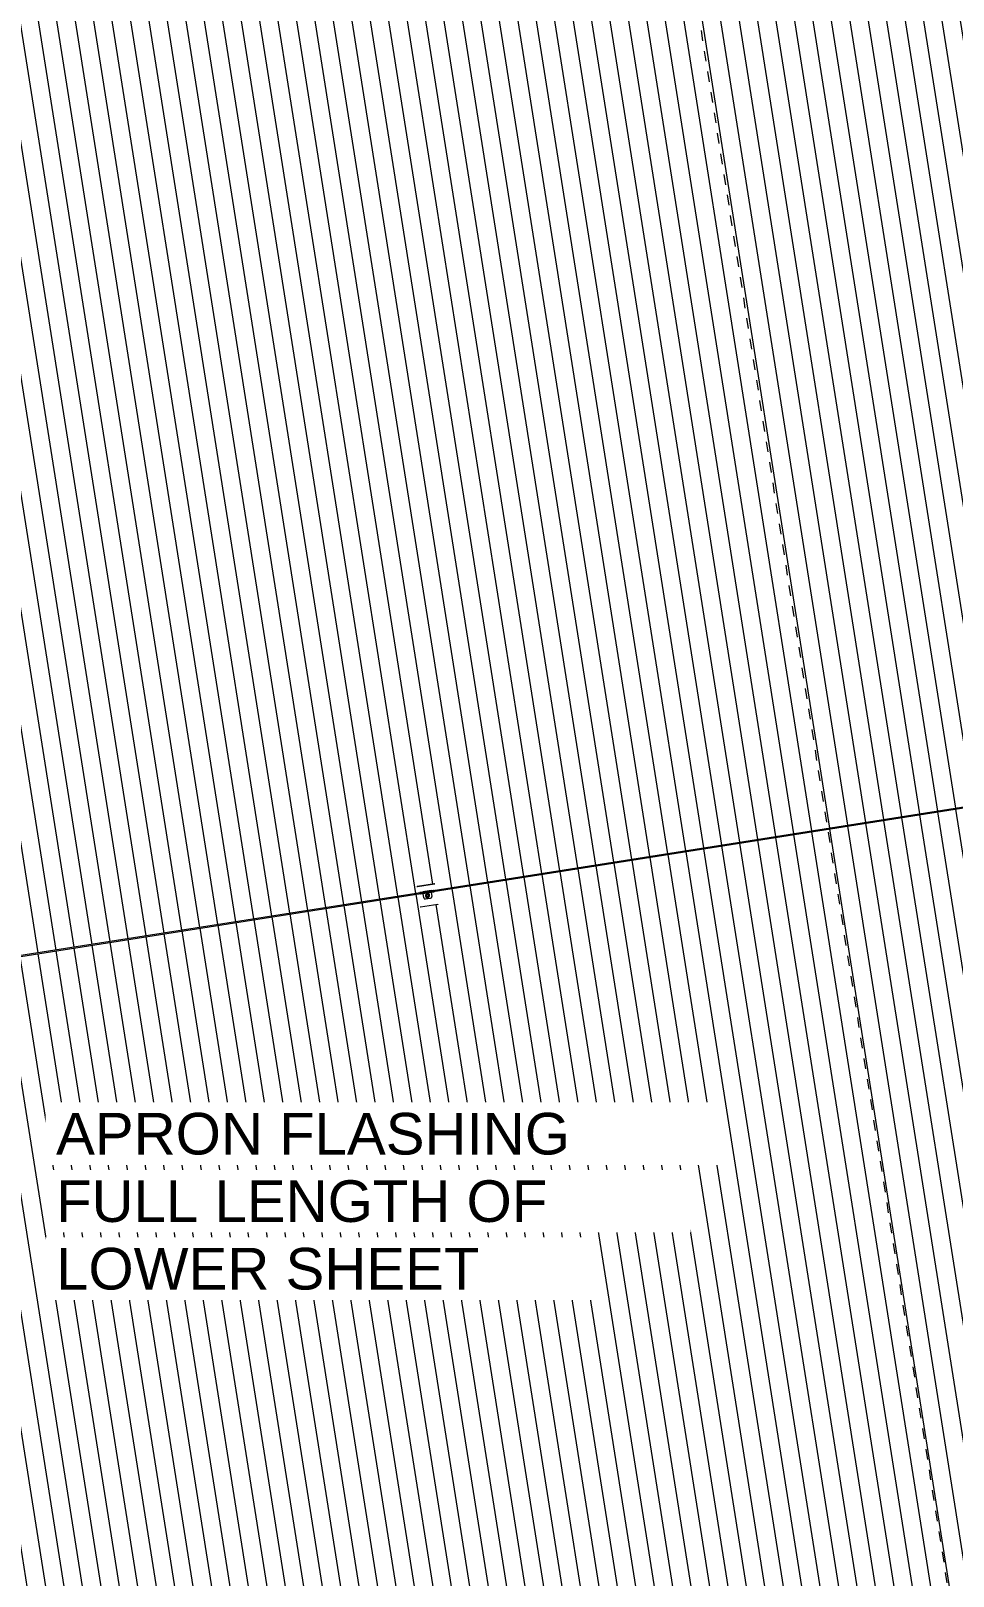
# Model space of a CAD drawing. Header units: metres. Extents: x -2358 to -2216, y 3959 to 4067.
# Drawn here: x -2318.63 to -2309.77, y 4003.61 to 4018.45 of the extents above; entities that cross this region are included whole.
import ezdxf

# ---------------------------------------------------------------- set-up
doc = ezdxf.new("R2010")
doc.units = ezdxf.units.M
doc.linetypes.add('Grid Line', pattern=[0.021, 0.012, -0.003, 0.003, -0.003])
for name, color, linetype, lineweight in [('A-ROOF-PATT', 132, 'Continuous', 5), ('G-ANNO-TEXT', 231, 'Continuous', 5), ('Q-SPCQ', 91, 'Continuous', 5), ('S-GRID', 1, 'Continuous', 5)]:
    doc.layers.add(name, color=color, linetype=linetype, lineweight=lineweight)
doc.styles.add('Arial_1', font='arial.ttf', dxfattribs={"height": 0.4})

# ---------------------------------------------------------------- blocks, each defined once
blk = doc.blocks.new('Static Line_Sayfa_Metal Deck_Pan Mount - Up to 15 _ pitch - Max 2 Users-1847625-ROOF - Part B')
at = {"layer": 'Q-SPCQ'}
for p, q in [((-2241.27, 4021.782), (-2314.822, 4010.184)), ((-2314.821, 4010.176), (-2241.269, 4021.774)), ((-2314.821, 4010.184), (-2320.432, 4009.301)), ((-2320.43, 4009.293), (-2314.82, 4010.176)), ((-2314.917, 4010.234), (-2314.914, 4010.233)), ((-2314.912, 4010.234), (-2314.915, 4010.234)), ((-2314.913, 4010.233), (-2314.749, 4010.259)), ((-2314.75, 4010.259), (-2314.911, 4010.234)), ((-2314.886, 4010.176), (-2314.89, 4010.175)), ((-2314.89, 4010.169), (-2314.89, 4010.175)), ((-2314.889, 4010.165), (-2314.89, 4010.169)), ((-2314.889, 4010.164), (-2314.884, 4010.164)), ((-2314.759, 4010.197), (-2314.884, 4010.177)), ((-2314.882, 4010.164), (-2314.757, 4010.184)), ((-2314.782, 4010.194), (-2314.861, 4010.182)), ((-2314.861, 4010.182), (-2314.861, 4010.182)), ((-2314.861, 4010.181), (-2314.861, 4010.18)), ((-2314.852, 4010.126), (-2314.859, 4010.168)), ((-2314.804, 4010.148), (-2314.804, 4010.149)), ((-2314.796, 4010.15), (-2314.796, 4010.151)), ((-2314.782, 4010.193), (-2314.782, 4010.194)), ((-2314.782, 4010.194), (-2314.782, 4010.194)), ((-2314.78, 4010.181), (-2314.773, 4010.139)), ((-2314.752, 4010.196), (-2314.756, 4010.197)), ((-2314.755, 4010.184), (-2314.75, 4010.186)), ((-2314.752, 4010.196), (-2314.751, 4010.191)), ((-2314.751, 4010.191), (-2314.751, 4010.187)), ((-2314.747, 4010.261), (-2314.75, 4010.259)), ((-2314.748, 4010.259), (-2314.745, 4010.261)), ((-2314.883, 4010.036), (-2314.886, 4010.037)), ((-2314.718, 4010.062), (-2314.882, 4010.036)), ((-2314.835, 4010.144), (-2314.835, 4010.144)), ((-2314.835, 4010.114), (-2314.786, 4010.122)), ((-2314.827, 4010.145), (-2314.827, 4010.145)), ((-2314.825, 4010.145), (-2314.825, 4010.145)), ((-2314.805, 4010.148), (-2314.805, 4010.148)), ((-2314.714, 4010.064), (-2314.717, 4010.062))]:
    blk.add_line(p, q, dxfattribs=at)
at = {"layer": 'Q-SPCQ', "flags": 128}
for points in [[(-2314.886, 4010.176), (-2314.886, 4010.176), (-2314.886, 4010.176), (-2314.885, 4010.177), (-2314.885, 4010.177), (-2314.884, 4010.177), (-2314.884, 4010.177)], [(-2314.882, 4010.164), (-2314.882, 4010.164), (-2314.883, 4010.164), (-2314.883, 4010.164), (-2314.884, 4010.164), (-2314.884, 4010.164), (-2314.884, 4010.164)], [(-2314.813, 4010.135), (-2314.813, 4010.135), (-2314.812, 4010.135), (-2314.812, 4010.135), (-2314.811, 4010.135), (-2314.811, 4010.136), (-2314.811, 4010.136), (-2314.81, 4010.136), (-2314.81, 4010.136), (-2314.809, 4010.136), (-2314.809, 4010.137), (-2314.809, 4010.137), (-2314.808, 4010.137), (-2314.808, 4010.137), (-2314.807, 4010.138), (-2314.807, 4010.138), (-2314.807, 4010.138), (-2314.806, 4010.139), (-2314.806, 4010.139), (-2314.806, 4010.139), (-2314.806, 4010.14), (-2314.805, 4010.14), (-2314.805, 4010.141), (-2314.805, 4010.141), (-2314.805, 4010.141), (-2314.804, 4010.142), (-2314.804, 4010.142), (-2314.804, 4010.143), (-2314.804, 4010.143), (-2314.804, 4010.144), (-2314.804, 4010.144), (-2314.804, 4010.145), (-2314.803, 4010.145), (-2314.803, 4010.145), (-2314.803, 4010.146), (-2314.803, 4010.146), (-2314.803, 4010.147), (-2314.803, 4010.147), (-2314.803, 4010.148), (-2314.803, 4010.148), (-2314.804, 4010.148)], [(-2314.759, 4010.197), (-2314.758, 4010.197), (-2314.758, 4010.197), (-2314.758, 4010.197), (-2314.757, 4010.197), (-2314.757, 4010.197), (-2314.756, 4010.197)], [(-2314.755, 4010.184), (-2314.755, 4010.184), (-2314.755, 4010.184), (-2314.756, 4010.184), (-2314.756, 4010.184), (-2314.756, 4010.184), (-2314.757, 4010.184)], [(-2314.827, 4010.145), (-2314.827, 4010.144), (-2314.827, 4010.144), (-2314.826, 4010.143), (-2314.826, 4010.143), (-2314.826, 4010.142), (-2314.826, 4010.142), (-2314.826, 4010.142), (-2314.826, 4010.141), (-2314.825, 4010.141), (-2314.825, 4010.14), (-2314.825, 4010.14), (-2314.825, 4010.14), (-2314.824, 4010.139), (-2314.824, 4010.139), (-2314.824, 4010.138), (-2314.823, 4010.138), (-2314.823, 4010.138), (-2314.823, 4010.138), (-2314.822, 4010.137), (-2314.822, 4010.137), (-2314.821, 4010.137), (-2314.821, 4010.136), (-2314.821, 4010.136), (-2314.82, 4010.136), (-2314.82, 4010.136), (-2314.819, 4010.136), (-2314.819, 4010.135), (-2314.819, 4010.135), (-2314.818, 4010.135), (-2314.818, 4010.135), (-2314.817, 4010.135), (-2314.817, 4010.135), (-2314.816, 4010.135), (-2314.816, 4010.135), (-2314.815, 4010.135), (-2314.815, 4010.135), (-2314.814, 4010.135), (-2314.814, 4010.135), (-2314.813, 4010.135), (-2314.813, 4010.135)], [(-2314.825, 4010.145), (-2314.825, 4010.144), (-2314.824, 4010.144), (-2314.824, 4010.144), (-2314.824, 4010.143), (-2314.824, 4010.143), (-2314.824, 4010.143), (-2314.824, 4010.142), (-2314.824, 4010.142), (-2314.823, 4010.141), (-2314.823, 4010.141), (-2314.823, 4010.141), (-2314.823, 4010.14), (-2314.823, 4010.14), (-2314.822, 4010.14), (-2314.822, 4010.14), (-2314.822, 4010.139), (-2314.822, 4010.139), (-2314.821, 4010.139), (-2314.821, 4010.139), (-2314.821, 4010.138), (-2314.82, 4010.138), (-2314.82, 4010.138), (-2314.82, 4010.138), (-2314.819, 4010.138), (-2314.819, 4010.137), (-2314.819, 4010.137), (-2314.818, 4010.137), (-2314.818, 4010.137), (-2314.817, 4010.137), (-2314.817, 4010.137), (-2314.817, 4010.137), (-2314.816, 4010.137), (-2314.816, 4010.137), (-2314.816, 4010.137), (-2314.815, 4010.137), (-2314.815, 4010.137), (-2314.814, 4010.137), (-2314.814, 4010.137), (-2314.814, 4010.137), (-2314.814, 4010.137)], [(-2314.814, 4010.137), (-2314.813, 4010.137), (-2314.813, 4010.137), (-2314.812, 4010.137), (-2314.812, 4010.137), (-2314.812, 4010.137), (-2314.811, 4010.137), (-2314.811, 4010.137), (-2314.811, 4010.138), (-2314.81, 4010.138), (-2314.81, 4010.138), (-2314.81, 4010.138), (-2314.809, 4010.138), (-2314.809, 4010.139), (-2314.809, 4010.139), (-2314.808, 4010.139), (-2314.808, 4010.139), (-2314.808, 4010.14), (-2314.808, 4010.14), (-2314.807, 4010.14), (-2314.807, 4010.141), (-2314.807, 4010.141), (-2314.807, 4010.141), (-2314.807, 4010.142), (-2314.806, 4010.142), (-2314.806, 4010.142), (-2314.806, 4010.143), (-2314.806, 4010.143), (-2314.806, 4010.143), (-2314.806, 4010.144), (-2314.806, 4010.144), (-2314.806, 4010.145), (-2314.805, 4010.145), (-2314.805, 4010.145), (-2314.805, 4010.146), (-2314.805, 4010.146), (-2314.805, 4010.147), (-2314.805, 4010.147), (-2314.805, 4010.147), (-2314.805, 4010.148), (-2314.805, 4010.148)]]:
    blk.add_lwpolyline(points, dxfattribs=at)
at = {"layer": 'Q-SPCQ'}
for centre, major_axis, ratio, start_param, end_param in [((-2314.913, 4010.233), (0.000988, 0.000156), 0.087156, 3.393752, 4.712389), ((-2314.911, 4010.234), (0.000988, 0.000156), 0.087156, 3.393752, 3.833298), ((-2314.911, 4010.234), (0.000988, 0.000156), 0.087156, 4.492616, 4.712389), ((-2314.923, 4010.169), (0.0691, 0.0109), 0.087156, 0.229391, 0.458783), ((-2314.815, 4010.147), (0.0196, 0.0031), 0.996195, 1.570796, 3.141593), ((-2314.815, 4010.147), (0.0196, 0.0031), 0.996195, 1.570796, 4.712389), ((-2314.815, 4010.147), (0.0116, 0.0018), 0.996195, 1.570796, 4.712389), ((-2314.815, 4010.147), (0.0196, 0.0031), 0.996195, 0, 1.570796), ((-2314.815, 4010.147), (0.0196, 0.0031), 0.996195, 4.712389, 7.853982), ((-2314.815, 4010.147), (0.0116, 0.0018), 0.996195, 4.712389, 7.853982), ((-2314.72, 4010.201), (0.0691, 0.0109), 0.087156, 2.68281, 2.912201), ((-2314.75, 4010.259), (0.000988, 0.000156), 0.087156, 5.371707, 6.031026), ((-2314.75, 4010.259), (0.000988, 0.000156), 0.087156, 4.712389, 4.932162), ((-2314.749, 4010.259), (0.000988, 0.000156), 0.087156, 4.712389, 6.031026), ((-2314.882, 4010.036), (0.000988, 0.000156), 0.087156, 3.393752, 4.712389), ((-2314.838, 4010.129), (0.0148, 0.0023), 0.996195, 3.141593, 4.712389), ((-2314.838, 4010.129), (0.0148, 0.0023), 0.996195, 3.435816, 4.147516), ((-2314.788, 4010.137), (0.0148, 0.0023), 0.996195, 4.712389, 6.283185), ((-2314.788, 4010.137), (0.0148, 0.0023), 0.996195, 5.565007, 5.954166), ((-2314.718, 4010.062), (0.000988, 0.000156), 0.087156, 4.712389, 6.031026)]:
    blk.add_ellipse(centre, major_axis=major_axis, ratio=ratio, start_param=start_param, end_param=end_param, dxfattribs=at)

msp = doc.modelspace()

# ---------------------------------------------------------------- hatches: boundary and pattern name
at = {"layer": 'A-ROOF-PATT'}
h = msp.add_hatch(dxfattribs=at)
h.set_pattern_fill('FP_6', color=256, style=0, pattern_type=2)
h.set_pattern_definition([(98.961, (-407.14, -208.135), (-0.172864054, -0.027258373), [])])
h.paths.add_polyline_path([(-2319.622, 3999.249), (-2229.894, 4013.398), (-2232.952, 4032.702), (-2322.607, 4018.534), (-2319.555, 3999.26), (-2319.575, 3999.257)])
h.paths.add_polyline_path([(-2315.007, 4010.154), (-2314.999, 4010.156), (-2315.005, 4010.154)])
h.paths.add_polyline_path([(-2239.823, 4022.002), (-2239.823, 4022.003), (-2239.838, 4022.001)])
h.paths.add_polyline_path([(-2240.788, 4021.85), (-2240.788, 4021.851), (-2240.8, 4021.849)])
h.paths.add_polyline_path([(-2258.306, 4018.957), (-2258.306, 4018.957), (-2258.309, 4018.957)])
h.paths.add_polyline_path([(-2263.963, 4018.065), (-2263.963, 4018.065), (-2263.967, 4018.065)])
h.paths.add_polyline_path([(-2269.621, 4017.173), (-2269.621, 4017.173), (-2269.625, 4017.173)])
h.paths.add_polyline_path([(-2275.279, 4016.281), (-2275.279, 4016.281), (-2275.282, 4016.281)])
h.paths.add_polyline_path([(-2280.936, 4015.389), (-2280.936, 4015.389), (-2280.94, 4015.389)])
h.paths.add_polyline_path([(-2292.252, 4013.605), (-2292.252, 4013.605), (-2292.256, 4013.605)])
h.paths.add_polyline_path([(-2318.984, 4009.521), (-2318.984, 4009.522), (-2318.996, 4009.52)])
h.paths.add_polyline_path([(-2319.949, 4009.369), (-2319.949, 4009.37), (-2319.961, 4009.368)])
h.paths.add_polyline_path([(-2320.736, 4009.149), (-2320.759, 4009.303), (-2320.215, 4009.389), (-2320.206, 4009.336), (-2320.169, 4009.341), (-2320.158, 4009.344), (-2314.908, 4010.171), (-2314.917, 4010.234), (-2314.913, 4010.231), (-2314.913, 4010.233), (-2314.9, 4010.235), (-2314.748, 4010.259), (-2314.748, 4010.259), (-2314.744, 4010.259), (-2314.735, 4010.198), (-2309.25, 4011.063), (-2309.26, 4011.126), (-2309.256, 4011.123), (-2309.255, 4011.125), (-2309.243, 4011.127), (-2309.09, 4011.151), (-2309.09, 4011.151), (-2309.087, 4011.151), (-2309.077, 4011.09), (-2303.592, 4011.955), (-2303.602, 4012.018), (-2303.598, 4012.015), (-2303.597, 4012.017), (-2303.585, 4012.02), (-2303.433, 4012.043), (-2303.433, 4012.043), (-2303.429, 4012.043), (-2303.419, 4011.982), (-2297.934, 4012.847), (-2297.944, 4012.91), (-2297.94, 4012.907), (-2297.94, 4012.91), (-2297.927, 4012.912), (-2297.775, 4012.935), (-2297.775, 4012.936), (-2297.771, 4012.935), (-2297.761, 4012.874), (-2292.277, 4013.739), (-2292.287, 4013.802), (-2292.283, 4013.799), (-2292.282, 4013.802), (-2292.269, 4013.804), (-2292.117, 4013.827), (-2292.117, 4013.828), (-2292.113, 4013.827), (-2292.104, 4013.766), (-2286.619, 4014.631), (-2286.629, 4014.694), (-2286.625, 4014.691), (-2286.624, 4014.694), (-2286.612, 4014.696), (-2286.459, 4014.719), (-2286.459, 4014.72), (-2286.456, 4014.72), (-2286.446, 4014.658), (-2280.961, 4015.523), (-2280.971, 4015.586), (-2280.967, 4015.583), (-2280.966, 4015.586), (-2280.954, 4015.588), (-2280.802, 4015.611), (-2280.802, 4015.612), (-2280.798, 4015.612), (-2280.788, 4015.551), (-2275.304, 4016.415), (-2275.314, 4016.479), (-2275.309, 4016.476), (-2275.309, 4016.478), (-2275.296, 4016.48), (-2275.144, 4016.503), (-2275.144, 4016.504), (-2275.14, 4016.504), (-2275.131, 4016.443), (-2269.646, 4017.307), (-2269.656, 4017.371), (-2269.652, 4017.368), (-2269.651, 4017.37), (-2269.639, 4017.372), (-2269.486, 4017.396), (-2269.486, 4017.396), (-2269.483, 4017.396), (-2269.473, 4017.335), (-2263.988, 4018.2), (-2263.998, 4018.263), (-2263.994, 4018.26), (-2263.993, 4018.262), (-2263.981, 4018.264), (-2263.829, 4018.288), (-2263.829, 4018.288), (-2263.825, 4018.288), (-2263.815, 4018.227), (-2258.331, 4019.092), (-2258.34, 4019.155), (-2258.336, 4019.152), (-2258.336, 4019.154), (-2258.323, 4019.156), (-2258.171, 4019.18), (-2258.171, 4019.18), (-2258.167, 4019.18), (-2258.158, 4019.119), (-2252.673, 4019.984), (-2252.683, 4020.047), (-2252.679, 4020.044), (-2252.678, 4020.046), (-2252.666, 4020.049), (-2252.513, 4020.072), (-2252.513, 4020.072), (-2252.51, 4020.072), (-2252.5, 4020.011), (-2247.015, 4020.876), (-2247.025, 4020.939), (-2247.021, 4020.936), (-2247.02, 4020.938), (-2247.008, 4020.941), (-2246.856, 4020.964), (-2246.856, 4020.965), (-2246.852, 4020.964), (-2246.842, 4020.903), (-2241.357, 4021.768), (-2241.367, 4021.831), (-2241.363, 4021.828), (-2241.363, 4021.831), (-2241.35, 4021.833), (-2241.198, 4021.856), (-2241.198, 4021.857), (-2241.194, 4021.856), (-2241.183, 4021.795), (-2241.015, 4021.821), (-2240.986, 4021.827), (-2235.887, 4022.635), (-2235.892, 4022.685), (-2235.349, 4022.771), (-2235.326, 4022.617), (-2235.87, 4022.531), (-2235.885, 4022.625), (-2236.156, 4022.582), (-2236.418, 4022.541), (-2236.448, 4022.535), (-2241.183, 4021.786), (-2241.163, 4021.662), (-2241.167, 4021.662), (-2241.168, 4021.66), (-2241.333, 4021.634), (-2241.333, 4021.634), (-2241.336, 4021.634), (-2241.356, 4021.76), (-2246.841, 4020.895), (-2246.821, 4020.769), (-2246.825, 4020.77), (-2246.826, 4020.767), (-2246.99, 4020.742), (-2246.991, 4020.742), (-2246.994, 4020.742), (-2247.014, 4020.868), (-2252.499, 4020.003), (-2252.479, 4019.877), (-2252.483, 4019.878), (-2252.483, 4019.875), (-2252.648, 4019.85), (-2252.648, 4019.85), (-2252.652, 4019.85), (-2252.672, 4019.976), (-2258.156, 4019.111), (-2258.137, 4018.985), (-2258.14, 4018.986), (-2258.141, 4018.983), (-2258.306, 4018.958), (-2258.306, 4018.957), (-2258.309, 4018.958), (-2258.329, 4019.084), (-2263.814, 4018.219), (-2263.794, 4018.093), (-2263.798, 4018.094), (-2263.799, 4018.091), (-2263.963, 4018.066), (-2263.964, 4018.065), (-2263.967, 4018.066), (-2263.987, 4018.192), (-2269.472, 4017.327), (-2269.452, 4017.201), (-2269.456, 4017.201), (-2269.456, 4017.199), (-2269.621, 4017.174), (-2269.622, 4017.173), (-2269.625, 4017.174), (-2269.645, 4017.3), (-2275.129, 4016.435), (-2275.11, 4016.309), (-2275.113, 4016.309), (-2275.114, 4016.307), (-2275.279, 4016.282), (-2275.279, 4016.281), (-2275.283, 4016.282), (-2275.302, 4016.407), (-2280.787, 4015.543), (-2280.767, 4015.417), (-2280.771, 4015.417), (-2280.772, 4015.415), (-2280.936, 4015.389), (-2280.937, 4015.389), (-2280.94, 4015.39), (-2280.96, 4015.515), (-2286.445, 4014.651), (-2286.425, 4014.525), (-2286.429, 4014.525), (-2286.429, 4014.523), (-2286.594, 4014.497), (-2286.595, 4014.497), (-2286.598, 4014.497), (-2286.618, 4014.623), (-2292.103, 4013.758), (-2292.083, 4013.633), (-2292.086, 4013.633), (-2292.087, 4013.631), (-2292.252, 4013.605), (-2292.252, 4013.605), (-2292.256, 4013.605), (-2292.275, 4013.731), (-2297.76, 4012.866), (-2297.74, 4012.741), (-2297.744, 4012.741), (-2297.745, 4012.739), (-2297.91, 4012.713), (-2297.91, 4012.713), (-2297.913, 4012.713), (-2297.933, 4012.839), (-2303.418, 4011.974), (-2303.398, 4011.848), (-2303.402, 4011.849), (-2303.402, 4011.846), (-2303.567, 4011.821), (-2303.568, 4011.821), (-2303.571, 4011.821), (-2303.591, 4011.947), (-2309.076, 4011.082), (-2309.056, 4010.956), (-2309.06, 4010.957), (-2309.06, 4010.954), (-2309.225, 4010.929), (-2309.225, 4010.928), (-2309.229, 4010.929), (-2309.249, 4011.055), (-2314.733, 4010.19), (-2314.714, 4010.064), (-2314.717, 4010.065), (-2314.718, 4010.062), (-2314.883, 4010.037), (-2314.883, 4010.036), (-2314.886, 4010.037), (-2314.906, 4010.163), (-2315.151, 4010.124), (-2315.208, 4010.116), (-2315.309, 4010.1), (-2315.67, 4010.044), (-2315.709, 4010.037), (-2315.93, 4010.002), (-2316.194, 4009.961), (-2316.235, 4009.954), (-2316.524, 4009.909), (-2316.684, 4009.884), (-2316.894, 4009.851), (-2317.159, 4009.809), (-2317.2, 4009.802), (-2317.489, 4009.757), (-2317.648, 4009.732), (-2317.859, 4009.699), (-2318.12, 4009.658), (-2318.156, 4009.651), (-2320.205, 4009.327), (-2320.191, 4009.235), (-2320.708, 4009.154)])

# ---------------------------------------------------------------- linework, layer by layer
at = {"layer": 'S-GRID', "linetype": 'Grid Line'}
msp.add_line((-2303.284, 3962.259), (-2318.501, 4058.333), dxfattribs=at)

# ---------------------------------------------------------------- block references
at = {"layer": 'Q-SPCQ'}
msp.add_blockref('Static Line_Sayfa_Metal Deck_Pan Mount - Up to 15 _ pitch - Max 2 Users-1847625-ROOF - Part B', (0, 0), dxfattribs=at)

# ---------------------------------------------------------------- next in the draw order: texts
at = {"layer": 'G-ANNO-TEXT', "color": 7, "insert": (-2318.384, 4008.059), "char_height": 0.4, "width": 6.28523, "attachment_point": 1, "style": 'Arial_1', "bg_fill": 3, "box_fill_scale": 1.25, "bg_fill_color": 256, "bg_fill_true_color": 13158600, "bg_fill_transparency": 0}
msp.add_mtext('APRON FLASHING ', dxfattribs=at)

# ---------------------------------------------------------------- next in the draw order: texts
at = {"layer": 'G-ANNO-TEXT', "color": 7, "insert": (-2318.384, 4007.411), "char_height": 0.4, "width": 5.99662, "attachment_point": 1, "style": 'Arial_1', "bg_fill": 3, "box_fill_scale": 1.25, "bg_fill_color": 256, "bg_fill_true_color": 13158600, "bg_fill_transparency": 0}
msp.add_mtext('FULL LENGTH OF ', dxfattribs=at)

# ---------------------------------------------------------------- next in the draw order: texts
at = {"layer": 'G-ANNO-TEXT', "color": 7, "insert": (-2318.384, 4006.762), "char_height": 0.4, "width": 5.05063, "attachment_point": 1, "style": 'Arial_1', "bg_fill": 3, "box_fill_scale": 1.25, "bg_fill_color": 256, "bg_fill_true_color": 13158600, "bg_fill_transparency": 0}
msp.add_mtext('LOWER SHEET', dxfattribs=at)

doc.saveas('drawing.dxf')
